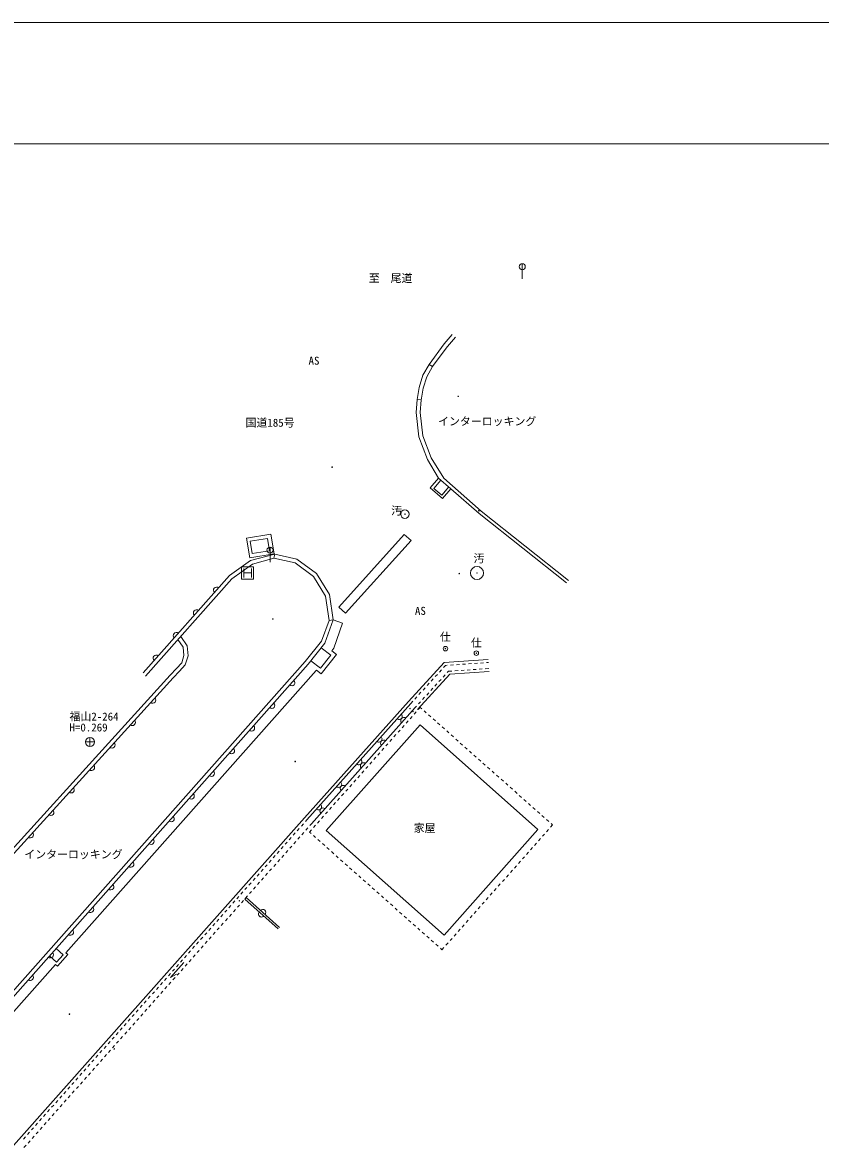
# Model space of a CAD drawing. Units: millimetres on the paper, with parts at other scales. Extents: x -4217 to 649, y -3995 to 278.
# Drawn here: x -197.4 to -65.8, y -620.4 to -435.2 of the extents above; entities that cross this region are included whole.
import ezdxf
from ezdxf.enums import TextEntityAlignment as Align

# ---------------------------------------------------------------- set-up
doc = ezdxf.new("R2010")
doc.units = ezdxf.units.MM
for name, color, linetype, lineweight in [('0-0_S-TTL', 4, 'Continuous', 18), ('0-1_S-BGD', 134, 'Continuous', 18), ('0-3_S-BMK-SRVR', 2, 'Continuous', 18), ('0-9_標高点', 134, 'Continuous', 18), ('0-B_S-BGD', 134, 'Continuous', 18), ('0-E_S-BGD', 134, 'Continuous', 18), ('0-F_S-BGD', 134, 'Continuous', 18), ('1-1_S-BGD', 134, 'Continuous', 18)]:
    doc.layers.add(name, color=color, linetype=linetype, lineweight=lineweight)
doc.styles.add('ＭＳ ゴシック', font='')
doc.styles.get('ＭＳ ゴシック').set_extended_font_data('MS Gothic')

msp = doc.modelspace()

# ---------------------------------------------------------------- linework, layer by layer
at = {"layer": '0-0_S-TTL', "color": 134}
for points in [[(-605.27, -435.234), (195.73, -435.234), (195.73, -989.234), (-605.27, -989.234)], [(-585.27, -969.234), (175.73, -969.234), (175.73, -455.234), (-585.27, -455.234)]]:
    msp.add_lwpolyline(points, close=True, dxfattribs=at)
at = {"layer": '0-1_S-BGD'}
for p, q in [((-130.394, -491.627), (-129.813, -491.954)), ((-132.354, -497.431), (-131.69, -497.489)), ((-145.27, -531.664), (-134.474, -519.681)), ((-134.474, -519.681), (-133.359, -520.685)), ((-144.156, -532.668), (-133.359, -520.685)), ((-162.928, -526.994), (-177.126, -543.006)), ((-145.27, -531.664), (-144.156, -532.668)), ((-146.217, -533.754), (-146.876, -533.852)), ((-146.217, -533.754), (-144.644, -534.305)), ((-148.176, -538.362), (-146.61, -539.561)), ((-133.774, -547.198), (-150.91, -566.408)), ((-150.911, -566.409), (-198.888, -620.429)), ((-160.571, -579.544), (-160.792, -579.793)), ((-191.878, -587.929), (-190.72, -588.961)), ((-190.287, -588.647), (-189.98, -588.921)), ((-191.982, -590.559), (-231.68, -635.324))]:
    msp.add_line(p, q, dxfattribs=at)
for points in [[(-130.394, -491.627), (-127.88, -488.251), (-126.557, -486.714)], [(-129.859, -492.026), (-127.36, -488.668), (-126.052, -487.149)], [(-128.81, -510.374), (-130.63, -507.311), (-132.084, -503.567), (-132.54, -499.544), (-132.354, -497.431)], [(-127.958, -510.408), (-130.03, -507.014), (-131.431, -503.407), (-131.87, -499.536), (-131.69, -497.489)], [(-127.135, -511.82), (-128.3, -513.208), (-129.607, -512.111), (-128.427, -510.705)], [(-127.958, -510.408), (-121.812, -515.834), (-107.416, -527.269)], [(-126.79, -512.117), (-122.134, -516.217), (-107.727, -527.661)], [(-155.84, -522.897), (-159.807, -523.961), (-163.314, -526.451)], [(-155.993, -523.546), (-159.519, -524.574), (-162.928, -526.994)], [(-146.876, -533.852), (-147.473, -529.821), (-149.431, -526.588), (-152.493, -524.369), (-155.993, -523.546), (-155.84, -522.897)], [(-146.217, -533.754), (-146.834, -529.591), (-148.93, -526.127), (-152.21, -523.751), (-155.84, -522.897)], [(-146.876, -533.852), (-148.149, -537.255), (-150.808, -540.612), (-245.791, -647.72), (-262.382, -665.67), (-280.711, -684.732)], [(-144.644, -534.305), (-146.077, -538.396), (-146.429, -538.841)], [(-171.802, -537.002), (-170.938, -538.274), (-170.81, -539.614), (-171.18, -540.809), (-172.028, -541.746), (-173.094, -542.856), (-210.037, -583.526), (-209.544, -583.974)], [(-146.429, -538.841), (-145.634, -539.481), (-148.172, -542.639), (-148.945, -542.018)], [(-146.61, -539.561), (-148.277, -541.737), (-149.878, -540.512)], [(-120.637, -540.271), (-127.91, -540.777), (-133.77, -547.194)], [(-148.945, -542.018), (-149.019, -542.112), (-190.287, -588.647)], [(-120.498, -542.266), (-126.973, -542.717), (-132.294, -548.543)], [(-189.98, -588.921), (-191.68, -590.827), (-191.982, -590.559)], [(-190.72, -588.961), (-191.821, -590.195), (-192.974, -589.166)], [(-170.804, -590.251), (-173.034, -592.728), (-172.033, -592.158)]]:
    msp.add_lwpolyline(points, dxfattribs=at)
for points in [[(-126.79, -512.117), (-128.191, -513.74), (-130.211, -511.997), (-128.81, -510.374)], [(-155.947, -522.867), (-159.939, -523.52), (-160.472, -520.26), (-156.48, -519.607)], [(-159.567, -522.817), (-159.884, -520.79), (-157.008, -520.34), (-156.69, -522.367)], [(-131.86, -551.074), (-147.33, -568.497), (-127.902, -585.747), (-112.432, -568.324)]]:
    msp.add_lwpolyline(points, close=True, dxfattribs=at)
for centre, radius in [((-134.36, -516.317), 0.7), ((-122.484, -526.021), 1.083), ((-127.687, -538.491), 0.367), ((-122.59, -539.231), 0.367)]:
    msp.add_circle(centre, radius, dxfattribs=at)
at = {"layer": '0-3_S-BMK-SRVR'}
for p, q in [((-186.31, -553.137), (-186.31, -554.637)), ((-185.56, -553.887), (-187.06, -553.887))]:
    msp.add_line(p, q, dxfattribs=at)
msp.add_circle((-186.31, -553.887), 0.75, dxfattribs=at)
at = {"layer": '0-9_標高点'}
for centre, radius in [((-125.574, -496.891), 0.05), ((-125.574, -496.891), 0.0333), ((-146.384, -508.574), 0.05), ((-146.384, -508.574), 0.0333), ((-134.36, -516.317), 0.05), ((-134.36, -516.317), 0.0333), ((-122.187, -515.751), 0.05), ((-122.187, -515.751), 0.0333), ((-125.414, -526.117), 0.05), ((-125.414, -526.117), 0.0333), ((-122.484, -526.021), 0.05), ((-122.484, -526.021), 0.0333), ((-156.154, -533.604), 0.05), ((-156.154, -533.604), 0.0333), ((-127.687, -538.491), 0.05), ((-127.687, -538.491), 0.0333), ((-122.59, -539.231), 0.05), ((-122.59, -539.231), 0.0333), ((-133.534, -548.374), 0.05), ((-133.534, -548.374), 0.0333), ((-133.04, -548.877), 0.05), ((-133.04, -548.877), 0.0333), ((-152.447, -557.104), 0.05), ((-152.447, -557.104), 0.0333), ((-161.674, -580.061), 0.05), ((-161.674, -580.061), 0.0333), ((-189.69, -598.761), 0.05), ((-189.69, -598.761), 0.0333), ((-182.297, -604.501), 0.05), ((-182.297, -604.501), 0.0333)]:
    msp.add_circle(centre, radius, dxfattribs=at)
at = {"layer": '0-B_S-BGD'}
for p, q in [((-115.03, -475.021), (-115.03, -477.521)), ((-156.617, -521.751), (-156.617, -524.251))]:
    msp.add_line(p, q, dxfattribs=at)
for centre in [(-115.03, -475.521), (-156.617, -522.251)]:
    msp.add_circle(centre, 0.5, dxfattribs=at)
at = {"layer": '0-E_S-BGD'}
for p, q in [((-160.945, -525.267), (-160.945, -526.767)), ((-159.695, -525.267), (-159.695, -526.767)), ((-160.945, -526.017), (-159.695, -526.017))]:
    msp.add_line(p, q, dxfattribs=at)
msp.add_lwpolyline([(-161.32, -527.017), (-161.32, -525.017), (-159.32, -525.017), (-159.32, -527.017)], close=True, dxfattribs=at)
at = {"layer": '0-F_S-BGD'}
for p, q in [((-163.314, -526.451), (-177.512, -542.462)), ((-150.537, -566.741), (-133.401, -547.531)), ((-132.655, -548.197), (-149.791, -567.406)), ((-155.044, -584.452), (-160.571, -579.544)), ((-160.792, -579.793), (-155.266, -584.701))]:
    msp.add_line(p, q, dxfattribs=at)
for points in [[(-130.394, -491.627), (-131.4, -493.417), (-132.014, -495.411), (-132.354, -497.431)], [(-131.696, -497.541), (-131.364, -495.565), (-130.784, -493.682), (-129.813, -491.954)], [(-280.23, -685.194), (-261.897, -666.127), (-245.297, -648.167), (-150.297, -541.041), (-147.557, -537.581), (-146.217, -533.754)], [(-209.544, -583.974), (-172.607, -543.311), (-171.54, -542.201), (-170.587, -541.147), (-170.134, -539.684), (-170.29, -538.041), (-171.346, -536.487)]]:
    msp.add_lwpolyline(points, dxfattribs=at)
for centre, start, end in [((-165.437, -528.845), 48.43337, 228.43337), ((-168.754, -532.586), 48.43337, 228.43337), ((-172.072, -536.327), 48.43337, 228.43337), ((-175.389, -540.068), 48.43337, 228.43337), ((-153.011, -544.102), 228.43337, 48.43337), ((-175.947, -546.988), 227.74946, 47.74946), ((-156.329, -547.843), 228.43337, 48.43337), ((-135.312, -549.674), 228.26537, 48.26537), ((-134.566, -550.339), 48.26537, 228.26537), ((-179.309, -550.689), 227.74946, 47.74946), ((-159.646, -551.584), 228.43337, 48.43337), ((-138.641, -553.405), 228.26537, 48.26537), ((-137.894, -554.071), 48.26537, 228.26537), ((-182.671, -554.39), 227.74946, 47.74946), ((-162.964, -555.324), 228.43337, 48.43337), ((-141.969, -557.136), 228.26537, 48.26537), ((-141.223, -557.802), 48.26537, 228.26537), ((-186.033, -558.091), 227.74946, 47.74946), ((-166.281, -559.065), 228.43337, 48.43337), ((-145.297, -560.867), 228.26537, 48.26537), ((-144.551, -561.533), 48.26537, 228.26537), ((-189.394, -561.792), 227.74946, 47.74946), ((-169.599, -562.806), 228.43337, 48.43337), ((-148.626, -564.598), 228.26537, 48.26537), ((-147.88, -565.264), 48.26537, 228.26537), ((-192.756, -565.493), 227.74946, 47.74946), ((-172.916, -566.547), 228.43337, 48.43337), ((-196.118, -569.194), 227.74946, 47.74946), ((-176.234, -570.288), 228.43337, 48.43337), ((-179.551, -574.029), 228.43337, 48.43337), ((-182.868, -577.77), 228.43337, 48.43337), ((-186.186, -581.511), 228.43337, 48.43337), ((-157.808, -581.998), 318.39083, 138.39083), ((-158.029, -582.247), 138.39083, 318.39083), ((-189.503, -585.252), 228.43337, 48.43337), ((-192.821, -588.993), 228.43337, 48.43337), ((-196.138, -592.734), 228.43337, 48.43337)]:
    msp.add_arc(centre, 0.5, start, end, dxfattribs=at)
at = {"layer": '1-1_S-BGD'}
for p, q in [((-120.602, -540.77), (-120.897, -540.79)), ((-128.347, -541.997), (-128.684, -542.366)), ((-126.384, -541.172), (-126.882, -541.207)), ((-125.616, -542.121), (-126.115, -542.156)), ((-125.386, -541.103), (-125.885, -541.138)), ((-124.618, -542.052), (-125.117, -542.087)), ((-124.389, -541.033), (-124.887, -541.068)), ((-123.621, -541.982), (-124.119, -542.017)), ((-123.391, -540.964), (-123.89, -540.999)), ((-122.623, -541.913), (-123.122, -541.948)), ((-122.393, -540.894), (-122.892, -540.929)), ((-121.626, -541.843), (-122.124, -541.878)), ((-121.396, -540.825), (-121.895, -540.86)), ((-120.533, -541.767), (-121.127, -541.809)), ((-130.37, -544.212), (-130.707, -544.581)), ((-129.696, -543.474), (-130.033, -543.843)), ((-129.092, -544.296), (-129.429, -544.665)), ((-129.021, -542.735), (-129.358, -543.105)), ((-128.418, -543.557), (-128.755, -543.927)), ((-127.743, -542.819), (-128.081, -543.188)), ((-131.719, -545.689), (-132.056, -546.058)), ((-131.044, -544.951), (-131.382, -545.32)), ((-130.441, -545.773), (-130.778, -546.142)), ((-129.766, -545.034), (-130.104, -545.403)), ((-133.067, -547.166), (-133.401, -547.531)), ((-132.393, -546.427), (-132.73, -546.797)), ((-132.464, -547.988), (-132.663, -548.206)), ((-131.79, -547.25), (-132.127, -547.619)), ((-131.115, -546.511), (-131.452, -546.88)), ((-133.519, -550.048), (-133.188, -549.674)), ((-132.856, -549.3), (-132.524, -548.926)), ((-131.222, -548.747), (-130.848, -549.079)), ((-130.474, -549.411), (-130.1, -549.743)), ((-134.847, -551.544), (-134.515, -551.17)), ((-134.183, -550.796), (-133.851, -550.422)), ((-129.726, -550.075), (-129.352, -550.407)), ((-128.978, -550.739), (-128.604, -551.07)), ((-128.23, -551.402), (-127.856, -551.734)), ((-136.838, -553.789), (-136.506, -553.415)), ((-136.174, -553.041), (-135.842, -552.667)), ((-135.51, -552.293), (-135.179, -551.919)), ((-127.482, -552.066), (-127.108, -552.398)), ((-126.734, -552.73), (-126.36, -553.061)), ((-125.986, -553.393), (-125.612, -553.725)), ((-138.165, -555.285), (-137.833, -554.911)), ((-137.502, -554.537), (-137.17, -554.163)), ((-125.238, -554.057), (-124.863, -554.389)), ((-124.489, -554.721), (-124.115, -555.052)), ((-123.741, -555.384), (-123.367, -555.716)), ((-140.156, -557.529), (-139.824, -557.155)), ((-139.493, -556.781), (-139.161, -556.407)), ((-138.829, -556.033), (-138.497, -555.659)), ((-122.993, -556.048), (-122.619, -556.38)), ((-122.245, -556.712), (-121.871, -557.044)), ((-121.497, -557.375), (-121.123, -557.707)), ((-141.484, -559.025), (-141.152, -558.651)), ((-140.82, -558.277), (-140.488, -557.903)), ((-120.749, -558.039), (-120.375, -558.371)), ((-120.001, -558.703), (-119.627, -559.035)), ((-143.475, -561.269), (-143.143, -560.895)), ((-142.811, -560.521), (-142.479, -560.147)), ((-142.147, -559.773), (-141.815, -559.399)), ((-119.253, -559.366), (-118.879, -559.698)), ((-118.505, -560.03), (-118.131, -560.362)), ((-117.757, -560.694), (-117.383, -561.026)), ((-144.802, -562.765), (-144.47, -562.391)), ((-144.138, -562.017), (-143.807, -561.643)), ((-117.009, -561.357), (-116.635, -561.689)), ((-116.261, -562.021), (-115.887, -562.353)), ((-115.513, -562.685), (-115.139, -563.017)), ((-146.793, -565.009), (-146.461, -564.635)), ((-146.129, -564.261), (-145.798, -563.887)), ((-145.466, -563.513), (-145.134, -563.139)), ((-114.765, -563.349), (-114.391, -563.68)), ((-114.017, -564.012), (-113.643, -564.344)), ((-113.269, -564.676), (-112.895, -565.008)), ((-148.12, -566.505), (-147.789, -566.131)), ((-147.457, -565.757), (-147.125, -565.383)), ((-112.521, -565.34), (-112.147, -565.671)), ((-111.773, -566.003), (-111.399, -566.335)), ((-111.025, -566.667), (-110.651, -566.999)), ((-151.782, -568.142), (-152.114, -568.516)), ((-151.118, -567.395), (-151.45, -567.768)), ((-150.537, -566.741), (-150.786, -567.021)), ((-150.368, -568.056), (-150.7, -568.43)), ((-149.789, -567.405), (-150.036, -567.682)), ((-149.448, -568.001), (-149.116, -567.627)), ((-148.784, -567.253), (-148.452, -566.879)), ((-110.674, -568.313), (-111.006, -568.687)), ((-153.774, -570.385), (-154.106, -570.759)), ((-153.11, -569.638), (-153.442, -570.012)), ((-152.446, -568.89), (-152.778, -569.264)), ((-152.36, -570.299), (-152.692, -570.673)), ((-151.696, -569.551), (-152.028, -569.925)), ((-151.032, -568.804), (-151.364, -569.177)), ((-149.097, -569.647), (-149.471, -569.315)), ((-148.348, -570.311), (-148.722, -569.979)), ((-112.001, -569.809), (-112.333, -570.183)), ((-111.338, -569.061), (-111.669, -569.435)), ((-155.102, -571.881), (-155.434, -572.255)), ((-154.438, -571.133), (-154.77, -571.507)), ((-153.688, -571.794), (-154.02, -572.168)), ((-153.024, -571.047), (-153.356, -571.421)), ((-147.6, -570.974), (-147.974, -570.643)), ((-146.852, -571.638), (-147.226, -571.306)), ((-146.104, -572.302), (-146.478, -571.97)), ((-113.992, -572.053), (-114.324, -572.427)), ((-113.329, -571.305), (-113.66, -571.679)), ((-112.665, -570.557), (-112.997, -570.931)), ((-156.43, -573.376), (-156.762, -573.75)), ((-155.766, -572.628), (-156.098, -573.002)), ((-155.68, -574.037), (-156.012, -574.411)), ((-155.016, -573.29), (-155.348, -573.664)), ((-154.352, -572.542), (-154.684, -572.916)), ((-145.356, -572.965), (-145.73, -572.634)), ((-144.608, -573.629), (-144.982, -573.297)), ((-143.86, -574.293), (-144.234, -573.961)), ((-115.32, -573.549), (-115.652, -573.923)), ((-114.656, -572.801), (-114.988, -573.175)), ((-158.422, -575.619), (-158.754, -575.993)), ((-157.758, -574.872), (-158.09, -575.245)), ((-157.094, -574.124), (-157.426, -574.498)), ((-157.008, -575.533), (-157.34, -575.907)), ((-156.344, -574.785), (-156.676, -575.159)), ((-143.112, -574.956), (-143.486, -574.625)), ((-142.364, -575.62), (-142.738, -575.288)), ((-141.616, -576.284), (-141.99, -575.952)), ((-117.311, -575.793), (-117.643, -576.167)), ((-116.647, -575.045), (-116.979, -575.419)), ((-115.983, -574.297), (-116.315, -574.671)), ((-159.75, -577.115), (-160.082, -577.488)), ((-159.086, -576.367), (-159.418, -576.741)), ((-159, -577.776), (-159.332, -578.15)), ((-158.336, -577.028), (-158.668, -577.402)), ((-157.672, -576.281), (-158.004, -576.654)), ((-140.868, -576.947), (-141.242, -576.616)), ((-140.12, -577.611), (-140.494, -577.279)), ((-118.638, -577.289), (-118.97, -577.663)), ((-117.974, -576.541), (-118.306, -576.915)), ((-161.742, -579.358), (-162.074, -579.732)), ((-161.078, -578.61), (-161.41, -578.984)), ((-160.414, -577.862), (-160.746, -578.236)), ((-160.328, -579.271), (-160.66, -579.645)), ((-159.664, -578.524), (-159.996, -578.897)), ((-139.372, -578.275), (-139.746, -577.943)), ((-138.624, -578.939), (-138.998, -578.607)), ((-137.876, -579.602), (-138.25, -579.27)), ((-120.629, -579.533), (-120.961, -579.907)), ((-119.965, -578.785), (-120.297, -579.159)), ((-119.302, -578.037), (-119.634, -578.411)), ((-163.071, -580.853), (-163.403, -581.227)), ((-162.406, -580.105), (-162.739, -580.479)), ((-162.32, -581.514), (-162.652, -581.888)), ((-161.656, -580.767), (-161.988, -581.141)), ((-160.992, -580.019), (-161.324, -580.393)), ((-137.128, -580.266), (-137.502, -579.934)), ((-136.38, -580.93), (-136.754, -580.598)), ((-135.632, -581.593), (-136.006, -581.261)), ((-121.957, -581.029), (-122.288, -581.403)), ((-121.293, -580.281), (-121.625, -580.655)), ((-165.063, -583.096), (-165.395, -583.47)), ((-164.399, -582.348), (-164.731, -582.722)), ((-163.735, -581.601), (-164.067, -581.975)), ((-163.648, -583.01), (-163.981, -583.384)), ((-162.984, -582.262), (-163.316, -582.636)), ((-134.884, -582.257), (-135.258, -581.925)), ((-134.136, -582.921), (-134.51, -582.589)), ((-133.388, -583.584), (-133.762, -583.252)), ((-123.948, -583.273), (-124.279, -583.647)), ((-123.284, -582.525), (-123.616, -582.899)), ((-122.62, -581.777), (-122.952, -582.151)), ((-166.391, -584.592), (-166.723, -584.965)), ((-165.727, -583.844), (-166.059, -584.218)), ((-164.977, -584.505), (-165.309, -584.879)), ((-164.313, -583.757), (-164.645, -584.131)), ((-132.64, -584.248), (-133.014, -583.916)), ((-131.892, -584.912), (-132.266, -584.58)), ((-125.275, -584.769), (-125.607, -585.143)), ((-124.611, -584.021), (-124.943, -584.395)), ((-168.383, -586.835), (-168.715, -587.208)), ((-167.719, -586.087), (-168.051, -586.461)), ((-167.055, -585.339), (-167.387, -585.713)), ((-166.969, -586.748), (-167.301, -587.122)), ((-166.305, -586.001), (-166.637, -586.374)), ((-165.641, -585.253), (-165.973, -585.627)), ((-131.144, -585.575), (-131.518, -585.244)), ((-130.396, -586.239), (-130.77, -585.907)), ((-129.648, -586.903), (-130.022, -586.571)), ((-127.266, -587.013), (-127.598, -587.387)), ((-126.602, -586.265), (-126.934, -586.639)), ((-125.939, -585.517), (-126.27, -585.891)), ((-169.711, -588.33), (-170.043, -588.704)), ((-169.047, -587.582), (-169.379, -587.956)), ((-168.297, -588.244), (-168.629, -588.617)), ((-167.633, -587.496), (-167.965, -587.87)), ((-128.9, -587.566), (-129.274, -587.235)), ((-128.26, -588.134), (-128.526, -587.898)), ((-127.93, -587.761), (-128.26, -588.134)), ((-171.703, -590.573), (-172.035, -590.947)), ((-171.039, -589.825), (-171.371, -590.199)), ((-170.375, -589.078), (-170.707, -589.452)), ((-170.289, -590.487), (-170.621, -590.861)), ((-169.625, -589.739), (-169.957, -590.113)), ((-168.961, -588.991), (-169.293, -589.365)), ((-173.031, -592.068), (-173.363, -592.442)), ((-172.367, -591.321), (-172.699, -591.695)), ((-171.617, -591.982), (-171.949, -592.356)), ((-170.953, -591.234), (-171.285, -591.608)), ((-175.023, -594.312), (-175.355, -594.685)), ((-174.359, -593.564), (-174.691, -593.938)), ((-173.695, -592.816), (-174.027, -593.19)), ((-173.609, -594.225), (-173.941, -594.599)), ((-172.945, -593.477), (-173.277, -593.851)), ((-172.281, -592.73), (-172.613, -593.104)), ((-176.351, -595.807), (-176.683, -596.181)), ((-175.687, -595.059), (-176.019, -595.433)), ((-174.937, -595.721), (-175.269, -596.094)), ((-174.273, -594.973), (-174.605, -595.347)), ((-178.344, -598.05), (-178.676, -598.424)), ((-177.68, -597.302), (-178.012, -597.676)), ((-177.015, -596.555), (-177.348, -596.928)), ((-176.929, -597.964), (-177.261, -598.337)), ((-176.265, -597.216), (-176.597, -597.59)), ((-175.601, -596.468), (-175.933, -596.842)), ((-179.672, -599.545), (-180.004, -599.919)), ((-179.008, -598.798), (-179.34, -599.172)), ((-178.257, -599.459), (-178.59, -599.833)), ((-177.593, -598.711), (-177.925, -599.085)), ((-181.664, -601.788), (-181.996, -602.162)), ((-181, -601.041), (-181.332, -601.415)), ((-180.336, -600.293), (-180.668, -600.667)), ((-180.25, -601.702), (-180.582, -602.076)), ((-179.586, -600.954), (-179.918, -601.328)), ((-178.922, -600.207), (-179.254, -600.581)), ((-182.992, -603.284), (-183.324, -603.658)), ((-182.328, -602.536), (-182.66, -602.91)), ((-181.578, -603.197), (-181.91, -603.571)), ((-180.914, -602.45), (-181.246, -602.824)), ((-184.984, -605.527), (-185.316, -605.901)), ((-184.32, -604.779), (-184.652, -605.153)), ((-183.656, -604.032), (-183.988, -604.405)), ((-183.57, -605.441), (-183.902, -605.814)), ((-182.906, -604.693), (-183.238, -605.067)), ((-182.242, -603.945), (-182.574, -604.319)), ((-186.312, -607.022), (-186.644, -607.396)), ((-185.648, -606.275), (-185.98, -606.648)), ((-184.898, -606.936), (-185.23, -607.31)), ((-184.234, -606.188), (-184.566, -606.562)), ((-188.304, -609.265), (-188.636, -609.639)), ((-187.64, -608.518), (-187.972, -608.892)), ((-186.976, -607.77), (-187.308, -608.144)), ((-186.89, -609.179), (-187.222, -609.553)), ((-186.226, -608.431), (-186.558, -608.805)), ((-185.562, -607.684), (-185.894, -608.057)), ((-189.632, -610.761), (-189.964, -611.135)), ((-188.968, -610.013), (-189.3, -610.387)), ((-188.218, -610.674), (-188.55, -611.048)), ((-187.554, -609.927), (-187.886, -610.301)), ((-190.96, -612.256), (-191.292, -612.63)), ((-190.296, -611.508), (-190.628, -611.882)), ((-190.21, -612.917), (-190.542, -613.291)), ((-189.546, -612.17), (-189.878, -612.544)), ((-188.882, -611.422), (-189.214, -611.796)), ((-192.953, -614.499), (-193.285, -614.873)), ((-192.289, -613.752), (-192.621, -614.125)), ((-191.625, -613.004), (-191.957, -613.378)), ((-191.538, -614.413), (-191.87, -614.787)), ((-190.874, -613.665), (-191.206, -614.039)), ((-194.281, -615.995), (-194.613, -616.368)), ((-193.617, -615.247), (-193.949, -615.621)), ((-193.531, -616.656), (-193.863, -617.03)), ((-192.867, -615.908), (-193.199, -616.282)), ((-192.202, -615.161), (-192.534, -615.534)), ((-196.273, -618.238), (-196.605, -618.612)), ((-195.609, -617.49), (-195.941, -617.864)), ((-194.945, -616.742), (-195.277, -617.116)), ((-194.859, -618.151), (-195.191, -618.525)), ((-194.195, -617.404), (-194.527, -617.777)), ((-196.937, -618.985), (-197.269, -619.359)), ((-196.851, -620.394), (-197.183, -620.768)), ((-196.187, -619.647), (-196.519, -620.021)), ((-195.523, -618.899), (-195.855, -619.273))]:
    msp.add_line(p, q, dxfattribs=at)
for points in [[(-127.381, -541.242), (-127.676, -541.262), (-128.01, -541.628)], [(-126.613, -542.191), (-127.207, -542.232), (-127.406, -542.45)], [(-132.192, -548.552), (-131.861, -548.18), (-131.596, -548.416)], [(-149.845, -568.983), (-150.11, -568.747), (-149.78, -568.375)], [(-110.277, -567.331), (-110.011, -567.566), (-110.342, -567.939)]]:
    msp.add_lwpolyline(points, dxfattribs=at)

# ---------------------------------------------------------------- texts
at = {"layer": '0-1_S-BGD', "style": 'ＭＳ ゴシック'}
for s, p in [('至\u3000尾道', (-140.326, -478.454)), ('AS', (-150.261, -492.068)), ('国道185号', (-160.652, -502.293)), ('インターロッキング', (-128.91, -502.069)), ('汚', (-136.639, -516.797)), ('汚', (-123.059, -524.668)), ('AS', (-132.717, -533.317)), ('仕', (-128.611, -537.615)), ('仕', (-123.492, -538.586)), ('家屋', (-132.931, -569.152)), ('インターロッキング', (-197.135, -573.474))]:
    msp.add_text(s, height=1.32, dxfattribs=at).set_placement(p, align=Align.BOTTOM_LEFT)
at = {"layer": '0-3_S-BMK-SRVR', "style": 'ＭＳ ゴシック'}
for s, p in [('福山2-264', (-189.68, -550.747)), ('H=0.269', (-189.68, -552.547))]:
    msp.add_text(s, height=1.32, dxfattribs=at).set_placement(p, align=Align.BOTTOM_LEFT)

doc.saveas('drawing.dxf')
